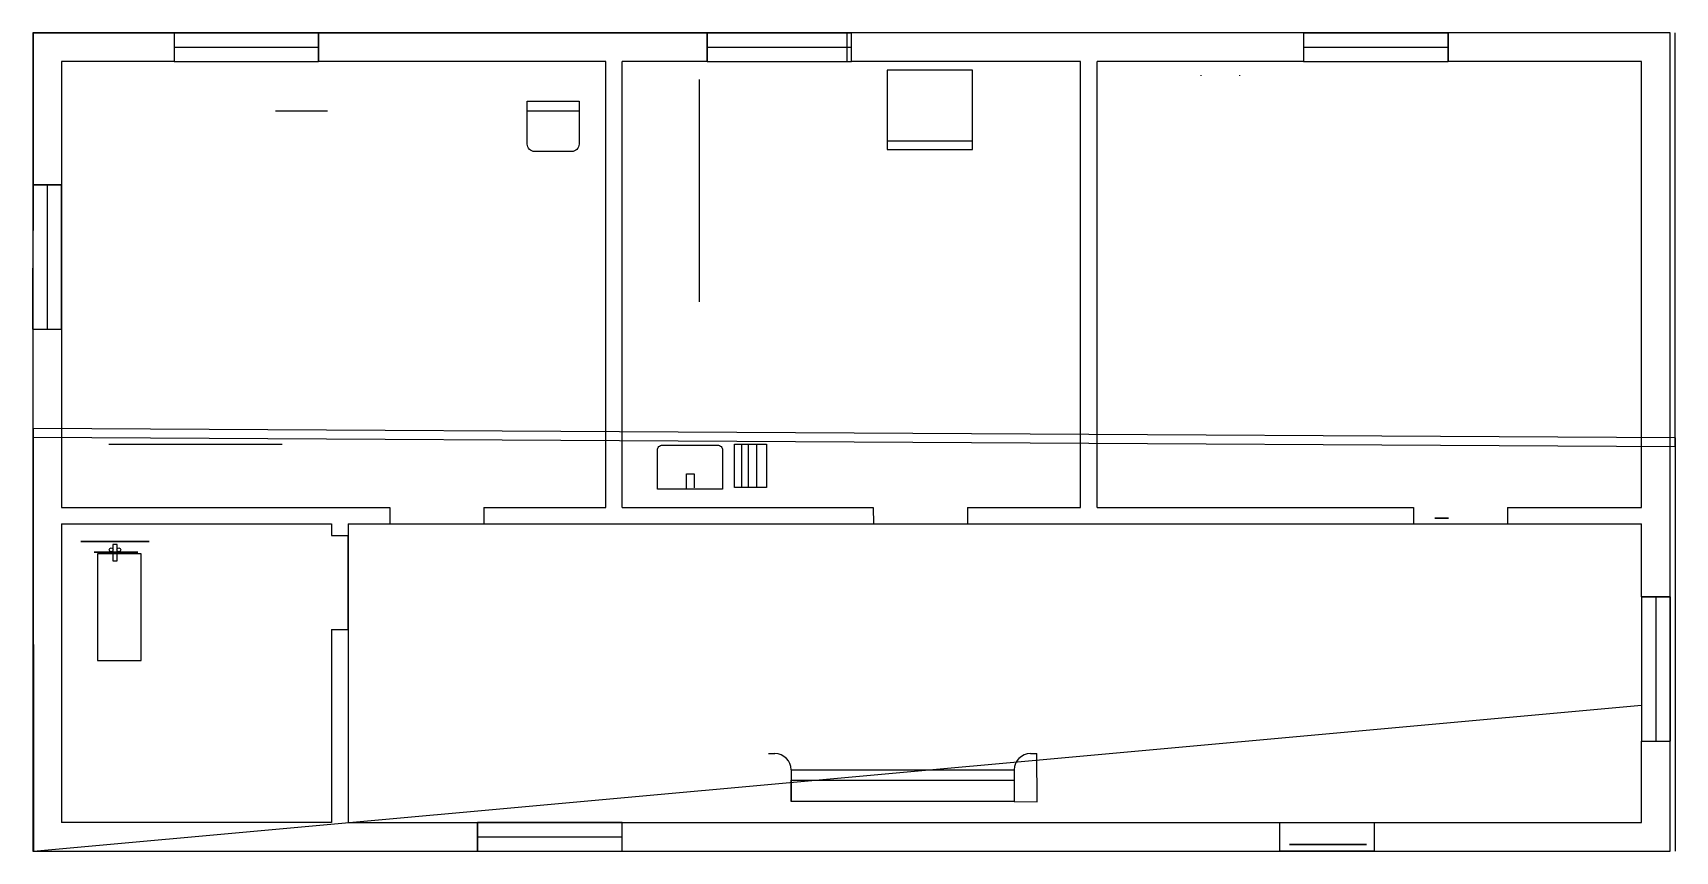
# Model space of a CAD drawing. Header units: millimetres. Extents: x 22.1 to 42.2, y 19.5 to 29.5.
import ezdxf

# ---------------------------------------------------------------- set-up
doc = ezdxf.new("R2010")
doc.units = ezdxf.units.MM
doc.header["$MEASUREMENT"] = 0
doc.layers.add('Acoperis', color=7, linetype='Continuous', true_color=0x490b03)
doc.layers.add('pereti', color=7, linetype='Continuous', true_color=0xfaf73d)
for name, color, linetype in [('Baie', 231, 'Continuous'), ('Bucatarie', 220, 'Continuous'), ('CamerBirouri', 34, 'Continuous'), ('cote', 140, 'Continuous'), ('fereastra', 30, 'Continuous'), ('MobilierDormitor', 10, 'Continuous'), ('MobilierLiving', 80, 'Continuous'), ('Pereti3D', 174, 'Continuous'), ('usa', 140, 'Continuous')]:
    doc.layers.add(name, color=color, linetype=linetype)

# ---------------------------------------------------------------- blocks, each defined once
blk = doc.blocks.new('fereastra')
at = {"layer": 'fereastra'}
for p, q in [((0, 0.35), (-1.764, 0.35)), ((-1.764, 0.35), (-1.764, 0)), ((0, 0), (0, 0.35)), ((-1.764, 0.175), (0, 0.175)), ((-1.764, 0), (0, 0))]:
    blk.add_line(p, q, dxfattribs=at)

msp = doc.modelspace()

# ---------------------------------------------------------------- linework, layer by layer
at = {"layer": 'Acoperis'}
for p, q in [((22.148, 24.679, 9.003), (22.151, 29.512, 4.355)), ((42.205, 24.565, 9.003), (42.205, 29.512, 4.355)), ((22.148, 24.573, 9.003), (22.151, 19.512, 4.355)), ((22.148, 24.573, 9.003), (42.205, 24.459, 9.003)), ((42.205, 24.459, 9.003), (42.205, 19.512, 4.355)), ((22.151, 19.512, 4.355), (41.793, 21.295, 2.381))]:
    msp.add_line(p, q, dxfattribs=at)
at = {"layer": 'Acoperis', "extrusion": (0.005667, 0.999984, 0)}
msp.add_line((42.205, 24.565, 9.003), (42.205, 24.459, 9.003), dxfattribs=at)
at = {"layer": 'Acoperis', "elevation": 4.355}
msp.add_lwpolyline([(42.205, 24.565), (22.148, 24.679), (22.148, 24.573), (42.205, 24.459)], close=True, dxfattribs=at)
at = {"layer": 'Baie'}
msp.add_lwpolyline([(23.173, 23.258), (23.121, 23.258), (23.121, 23.059), (23.173, 23.059)], close=True, dxfattribs=at)
for centre in [(23.1, 23.195), (23.193, 23.195)]:
    msp.add_circle(centre, 0.0237, dxfattribs=at)
at = {"layer": 'Bucatarie'}
for p, q in [((30.286, 26.226), (30.286, 28.94)), ((32.581, 29.058), (32.581, 28.085)), ((33.621, 29.058), (32.581, 29.058)), ((33.621, 28.085), (33.621, 29.058)), ((32.581, 28.194), (33.622, 28.194)), ((32.581, 28.085), (33.621, 28.085)), ((30.798, 24.483), (30.798, 23.96)), ((30.883, 24.491), (30.883, 23.96)), ((30.984, 24.483), (30.984, 23.964)), ((30.128, 23.932), (30.128, 24.122)), ((30.128, 24.122), (30.223, 24.122)), ((30.223, 24.122), (30.223, 23.953))]:
    msp.add_line(p, q, dxfattribs=at)
for points in [[(32.581, 29.058), (32.581, 28.085), (33.621, 28.085), (33.621, 29.058)], [(30.713, 24.484), (31.105, 24.484), (31.105, 23.958), (30.713, 23.958)]]:
    msp.add_lwpolyline(points, close=True, dxfattribs=at)
msp.add_lwpolyline([(29.833, 24.473), (30.508, 24.473, -0.414214), (30.568, 24.413), (30.568, 23.937), (29.773, 23.937), (29.773, 24.413, -0.414214)], format="xyb", close=True, dxfattribs=at)
at = {"layer": 'CamerBirouri'}
for p, q in [((36.409, 28.993), (36.409, 28.987)), ((36.885, 28.993), (36.885, 28.987))]:
    msp.add_line(p, q, dxfattribs=at)
at = {"layer": 'fereastra', "extrusion": (0, -1, 0)}
for p, q in [((23.969, 29.512, 2.385), (23.969, 29.512, 1.085)), ((23.969, 29.512, 1.085), (24.707, 29.512, 1.085)), ((24.707, 29.512, 1.085), (24.707, 29.512, 2.385)), ((24.785, 29.512, 1.085), (24.785, 29.512, 2.385)), ((27.576, 19.512, 2.5), (29.34, 19.512, 2.5)), ((27.576, 19.512, 1), (29.34, 19.512, 1))]:
    msp.add_line(p, q, dxfattribs=at)
at = {"layer": 'fereastra', "extrusion": (-1, 0, 0)}
for p, q in [((25.533, 29.512, 1.085), (24.785, 29.512, 1.085)), ((25.533, 29.512, 2.385), (25.533, 29.512, 1.085)), ((32.088, 29.512, 1.081), (32.088, 29.162, 1.081)), ((22.143, 25.889), (22.143, 26.636))]:
    msp.add_line(p, q, dxfattribs=at)
at = {"layer": 'fereastra', "extrusion": (0, 1, 0)}
for p, q in [((32.143, 29.512), (30.379, 29.512)), ((32.143, 29.512), (32.143, 29.512)), ((32.143, 29.512), (32.143, 29.512)), ((32.143, 29.512), (32.143, 29.512)), ((39.431, 29.512, 1), (37.666, 29.512, 1)), ((39.431, 29.512, 2.5), (37.666, 29.512, 2.5))]:
    msp.add_line(p, q, dxfattribs=at)
at = {"layer": 'fereastra', "extrusion": (-6.34413e-16, 1, 0)}
for p, q in [((31.236, 29.512, 2.384), (31.236, 29.512, 1.084)), ((31.339, 29.512, 2.381), (31.339, 29.512, 1.081))]:
    msp.add_line(p, q, dxfattribs=at)
at = {"layer": 'fereastra', "extrusion": (1, 0, 0)}
for p, q in [((42.143, 20.858), (42.143, 22.622)), ((42.143, 22.622, 1), (42.143, 20.858, 1)), ((42.143, 22.622, 2.5), (42.143, 20.858, 2.5)), ((42.143, 20.858), (42.143, 20.858))]:
    msp.add_line(p, q, dxfattribs=at)
at = {"layer": 'fereastra', "extrusion": (0, -1, 0), "elevation": -19.512}
msp.add_lwpolyline([(37.386, 1.977), (38.535, 1.977), (38.535, -0.017), (37.386, -0.017)], close=True, dxfattribs=at)
at = {"layer": 'MobilierDormitor'}
for p, q in [((25.108, 28.56), (25.741, 28.56)), ((28.183, 28.56), (28.816, 28.56)), ((28.183, 28.56), (28.816, 28.56)), ((23.073, 24.484), (25.187, 24.484)), ((34.41, 20.116), (34.409, 20.705)), ((34.131, 20.119), (34.41, 20.116))]:
    msp.add_line(p, q, dxfattribs=at)
msp.add_lwpolyline([(28.182, 28.678), (28.816, 28.678), (28.816, 28.152, -0.414214), (28.726, 28.062), (28.272, 28.062, -0.414214), (28.182, 28.152)], format="xyb", close=True, dxfattribs=at)
at = {"layer": 'MobilierDormitor', "extrusion": (-2.22045e-16, 1, 0)}
for points, elevation in [([(-22.728, 0), (-22.728, 0), (-23.563, 0), (-23.563, 0)], 23.295), ([(-22.892, 0), (-22.892, 0), (-23.427, 0), (-23.427, 0)], 23.166)]:
    msp.add_lwpolyline(points, close=True, dxfattribs=dict(at, elevation=elevation))
at = {"layer": 'MobilierDormitor'}
msp.add_lwpolyline([(22.932, 23.145), (22.932, 21.842), (23.466, 21.842), (23.466, 23.145)], close=True, dxfattribs=at)
at = {"layer": 'MobilierLiving'}
for p, q in [((31.129, 20.705), (31.207, 20.705)), ((34.331, 20.705), (34.409, 20.705)), ((31.407, 20.505), (31.407, 20.119)), ((31.407, 20.505), (34.131, 20.505)), ((34.131, 20.505), (34.131, 20.119))]:
    msp.add_line(p, q, dxfattribs=at)
msp.add_lwpolyline([(34.131, 20.119), (31.407, 20.119), (31.407, 20.381), (34.131, 20.381)], close=True, dxfattribs=at)
for centre, start, end in [((31.207, 20.505), 0, 90), ((34.331, 20.505), 90, 180)]:
    msp.add_arc(centre, 0.2, start, end, dxfattribs=at)
at = {"layer": 'pereti'}
for p, q in [((22.143, 29.512), (22.143, 27.653)), ((22.143, 29.512), (22.143, 27.653)), ((22.143, 29.512), (22.143, 27.653)), ((23.869, 29.512), (22.143, 29.512)), ((23.869, 29.512), (23.869, 29.162)), ((23.869, 29.512), (25.633, 29.512)), ((30.379, 29.512), (25.633, 29.512)), ((25.633, 29.512), (25.633, 29.162)), ((30.379, 29.162), (30.379, 29.512)), ((30.379, 29.512), (32.143, 29.512)), ((37.666, 29.512), (32.143, 29.512)), ((32.143, 29.162), (32.143, 29.512)), ((37.666, 29.512), (37.666, 29.162)), ((37.666, 29.512), (39.431, 29.512)), ((42.143, 29.512), (39.431, 29.512)), ((39.431, 29.512), (39.431, 29.162)), ((42.143, 22.622), (42.143, 29.512)), ((22.493, 29.162), (22.493, 27.653)), ((23.869, 29.162), (22.493, 29.162)), ((23.869, 29.162), (25.633, 29.162)), ((23.869, 29.162), (25.633, 29.162)), ((29.143, 29.162), (25.633, 29.162)), ((29.143, 23.712), (29.143, 29.162)), ((29.343, 23.712), (29.343, 29.162)), ((30.379, 29.162), (29.343, 29.162)), ((30.379, 29.162), (32.143, 29.162)), ((34.943, 29.162), (32.143, 29.162)), ((34.943, 23.712), (34.943, 29.162)), ((35.143, 23.712), (35.143, 29.162)), ((37.666, 29.162), (35.143, 29.162)), ((37.666, 29.162), (39.431, 29.162)), ((41.793, 29.162), (39.431, 29.162)), ((41.793, 23.712), (41.793, 29.162)), ((22.143, 27.653), (22.493, 27.653)), ((22.143, 27.653), (22.143, 25.889)), ((22.493, 27.653), (22.493, 25.889)), ((22.143, 25.889), (22.143, 23.512)), ((22.143, 25.889), (22.143, 23.512)), ((22.143, 25.889), (22.143, 19.512)), ((22.143, 25.889), (22.493, 25.889)), ((22.493, 25.889), (22.493, 23.712)), ((22.493, 23.712), (26.505, 23.712)), ((22.493, 23.712), (26.505, 23.712)), ((26.505, 23.712), (26.505, 23.512)), ((27.654, 23.712), (29.143, 23.712)), ((27.654, 23.712), (27.654, 23.512)), ((29.343, 23.712), (32.41, 23.712)), ((32.41, 23.712), (32.411, 23.512)), ((33.559, 23.712), (34.943, 23.712)), ((33.559, 23.712), (33.559, 23.512)), ((35.143, 23.712), (39.009, 23.712)), ((39.009, 23.712), (39.009, 23.512)), ((40.158, 23.712), (41.793, 23.712)), ((40.158, 23.712), (40.158, 23.512)), ((22.493, 23.512), (22.493, 19.862)), ((22.493, 23.512), (25.793, 23.512)), ((25.793, 23.512), (25.793, 23.368)), ((25.993, 23.512), (26.505, 23.512)), ((25.993, 23.512), (25.993, 23.368)), ((26.505, 23.512), (27.654, 23.512)), ((27.654, 23.512), (32.411, 23.512)), ((32.411, 23.512), (33.559, 23.512)), ((33.559, 23.512), (35.143, 23.512)), ((35.143, 23.512), (39.009, 23.512)), ((40.158, 23.512), (41.793, 23.512)), ((41.793, 22.622), (41.793, 23.512)), ((25.793, 23.368), (25.993, 23.368)), ((25.993, 23.368), (25.993, 22.217)), ((41.793, 22.622), (42.143, 22.622)), ((41.793, 22.622), (41.793, 20.858)), ((42.143, 22.622), (42.143, 20.858)), ((25.793, 22.222), (25.793, 19.862)), ((25.993, 22.217), (25.793, 22.217)), ((25.993, 22.217), (25.993, 19.862)), ((41.793, 19.862), (41.793, 20.858)), ((41.793, 20.858), (42.143, 20.858)), ((42.143, 19.512), (42.143, 20.858)), ((25.793, 19.862), (22.493, 19.862)), ((25.993, 19.862), (27.576, 19.862)), ((27.576, 19.512), (27.576, 19.862)), ((27.576, 19.862), (29.34, 19.862)), ((29.34, 19.862), (37.378, 19.862)), ((29.34, 19.512), (29.34, 19.862)), ((37.378, 19.512), (37.378, 19.862)), ((37.378, 19.862), (38.527, 19.862)), ((38.527, 19.862), (41.793, 19.862)), ((38.527, 19.862), (38.527, 19.512)), ((22.143, 19.512), (27.576, 19.512)), ((27.576, 19.512), (29.34, 19.512)), ((29.34, 19.512), (37.378, 19.512)), ((37.378, 19.512), (38.527, 19.512)), ((38.527, 19.512), (42.143, 19.512))]:
    msp.add_line(p, q, dxfattribs=at)
at = {"layer": 'Pereti3D'}
msp.add_line((22.143, 29.512), (30.379, 29.512), dxfattribs=at)
for points in [[(22.143, 29.512), (23.006, 29.512), (23.006, 29.512)], [(22.493, 29.162), (22.493, 23.712)]]:
    msp.add_lwpolyline(points, dxfattribs=at)
at = {"layer": 'usa', "extrusion": (0, -1, 0)}
for p, q in [((26.505, 23.512, 2), (27.654, 23.512, 2)), ((32.411, 23.512, 2), (33.559, 23.512, 2)), ((39.009, 23.512, 2), (40.158, 23.512, 2))]:
    msp.add_line(p, q, dxfattribs=at)
at = {"layer": 'usa', "extrusion": (1, 9.73346e-16, 0)}
msp.add_line((25.993, 22.217, 2), (25.993, 23.368, 2), dxfattribs=at)
at = {"layer": 'usa', "extrusion": (0, -1, 0)}
for points, elevation in [([(39.27, 0.738), (39.27, 0.678), (39.438, 0.678), (39.438, 0.738)], -23.58), ([(39.27, 0.738), (39.27, 0.678), (39.318, 0.678), (39.318, 0.738)], -23.58), ([(37.495, 1.877), (38.435, 1.877), (38.435, 0.083), (37.495, 0.083)], -19.594), ([(37.601, 0.723), (37.64, 0.723), (37.64, 0.687), (37.601, 0.687)], -19.594)]:
    msp.add_lwpolyline(points, close=True, dxfattribs=dict(at, elevation=elevation))

# ---------------------------------------------------------------- block references
at = {"layer": 'cote'}
for p in [(25.633, 29.162), (32.143, 29.162), (39.431, 29.162), (29.34, 19.512)]:
    msp.add_blockref('fereastra', p, dxfattribs=at)
at = {"layer": 'fereastra', "rotation": 270}
for p in [(22.143, 25.889), (41.793, 20.858)]:
    msp.add_blockref('fereastra', p, dxfattribs=at)

doc.saveas('drawing.dxf')
